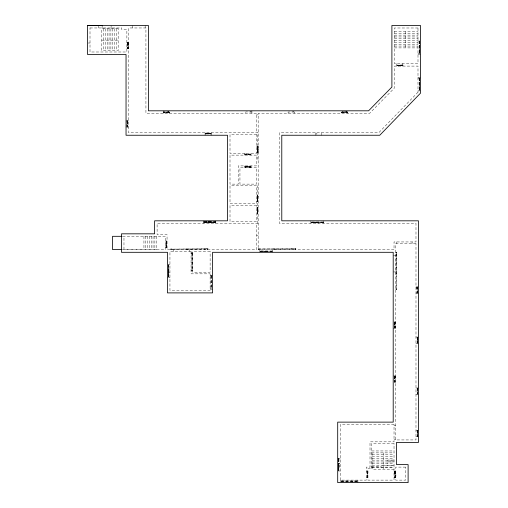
<?xml version="1.0" encoding="UTF-8"?>
<svg xmlns="http://www.w3.org/2000/svg" width="508" height="508" viewBox="0 0 508 508"><rect width="100%" height="100%" fill="white"/><g stroke="black" fill="none" stroke-linecap="round" stroke-linejoin="round"><path stroke-width="0.38" stroke-dasharray="2.54 1.91" d="M257.524 151.924L257.74 146.863M257.753 201.733L257.753 195.523L256.515 195.516M257.981 152.508L258.07 146.298L258.07 152.508L257.981 152.089M165.843 245.599L166.097 246.399M165.945 245.599L165.938 246.266L166.516 246.291L166.541 245.605M166.637 241.56L166.11 241.656L166.148 247.244L166.148 241.033L166.211 241.598L166.726 241.033L166.637 247.244L166.637 246.825M166.637 245.605L166.37 246.399M168.319 272.631L168.319 271.964L168.904 271.951M168.707 276.593L168.745 271.494L168.707 276.593L168.224 276.638M168.91 272.637L168.916 272.059M169.012 272.637L168.986 271.875L168.294 271.837M257.283 151.53L257.194 150.863L257.219 151.625L257.874 151.67L257.988 150.87L257.886 151.536L257.302 151.549M257.524 152L257.461 146.844L257.702 151.936M258.07 152.508L257.626 151.924L257.588 152.508L257.588 146.298L257.588 146.723M257.365 196.494L257.359 197.161L257.531 196.367M257.365 208.28L257.251 208.915L257.302 208.185L257.956 208.153L258.058 208.953L257.797 208.267M257.689 212.96L257.264 212.884L257.175 213.519L257.175 207.302L257.505 212.954L257.658 207.302L257.658 213.519L257.658 213.093M257.556 208.521L257.512 212.3M257.239 207.835L257.791 207.81L257.562 212.903M257.696 196.018C257.658 197.434 258.464 200.895 257.175 201.733L257.175 195.523L257.505 201.168L257.727 196.107M258.07 196.615L258.058 197.167L257.804 196.367M338.455 466.401L338.557 465.741M338.893 465.265C339.255 465.722 338.823 471.176 338.887 470.414M339.147 465.861L339.154 466.408L338.995 465.607M367.278 472.008L367.17 472.643L367.214 471.913L367.875 471.881L367.97 472.681L367.881 472.015M367.424 476.637L367.513 471.532M367.563 471.634L367.151 471.564M394.627 377.044L394.525 377.622L394.792 376.828M395.053 376.491C394.545 387.286 395.453 379.089 394.5 376.511M395.218 377.628L395.224 376.961L394.646 376.936M395.319 377.628L395.065 376.828M395.034 472.421L394.926 473.081L395.002 472.294L395.694 472.332L395.726 473.094L395.738 472.542M395.173 477.044C393.738 463.982 397.65 478.269 394.932 477.018M416.928 288.576C416.3 287.407 418.427 287.534 417.627 288.582M417.03 288.576L417.03 287.909L417.614 287.896M417.176 292.538L417.176 287.496M417.265 287.426L416.903 287.464M417.722 288.582L417.728 288.004M417.741 342.671L417.779 337.642L417.741 342.716M417.76 342.03L417.773 338.252M417.595 388.982L417.595 389.642L417.614 388.963M417.5 393.579L417.779 388.582M205.708 133.693L210.864 133.636L205.784 133.699M206.045 134.048L206.089 133.394L206.82 133.477M208.642 222.453L208.648 221.888M208.756 222.307L207.956 222.561L208.623 222.472M208.756 222.034L207.963 221.767L208.629 221.869M209.017 222.231L203.937 222.294L209.099 222.237M250.4 154.426L245.364 154.426M265.309 251.409L264.516 251.143M311.575 222.675L316.668 222.675L311.575 222.701M316.186 134.042L316.986 133.788M316.3 134.042L316.986 133.883M315.557 222.834C316.427 223.768 316.808 221.507 315.531 222.148M316.211 222.834L316.217 222.269L315.531 222.25M251.168 111.849L250.406 111.931L250.927 111.811M293.573 111.811L292.773 111.925M128.073 43.136L128.092 48.285L128.067 43.199M168.719 265.392L168.466 270.421M347.161 112.503L347.18 111.951L342.062 111.982M322.84 222.675L317.684 222.675L322.828 222.701M402.609 65.634L397.51 65.672L402.654 65.691M128.048 43.815L128.092 47.606M166.357 246.005L166.389 242.303M166.199 246.748L166.243 247.244L166.243 241.033L166.243 241.459M169.031 112.039L169.107 112.56M250.514 166.662L250.45 167.094M210.096 222.104L210.166 221.774M397.586 65.507L397.529 65.119M317.76 222.517L317.703 222.123M398.209 65.437L401.999 65.392M346.481 111.963L342.69 111.982M210.788 222.288L214.605 222.263M206.388 133.883L210.141 133.909M249.739 154.419L246.037 154.394M204.629 222.034L208.42 222.047M245.358 166.548L250.507 166.637M127.679 47.181C127.114 49.212 129.305 46.533 128.27 47.809M127.686 47.835L128.251 47.828M127 126.422L127.025 121.323M126.968 121.749L127.457 121.691L127.495 122.453M127.229 121.774L127.394 122.453M168.485 270.034L168.319 269.348M168.758 270.142L169.012 269.342M394.532 322.409L395.072 322.332L395.053 327.476M395.218 326.339C395.726 327.438 393.783 327.285 394.633 326.371M395.065 327.139L395.319 326.339M394.5 327.457L394.951 327.419L394.773 322.383M417.779 435.559L417.493 434.848L417.779 435.604M338.461 459.188L338.982 459.175M338.455 463.15L338.557 463.785M338.576 463.81L339.141 463.804L339.261 463.144L338.995 463.918M338.703 459.162L338.925 464.179M338.982 464.255L338.461 464.198M397.986 65.843L398.621 65.945L397.891 65.907L397.847 65.253L398.64 65.138L397.98 65.246L397.961 65.824M167.913 111.785L168.548 111.773M168.954 112.192L163.862 111.951L169.037 112.058M168.554 112.37L167.919 112.484M167.888 112.478L168.65 112.439L168.681 111.779M292.773 111.823L293.44 111.817M346.069 111.785L346.729 111.938M347.193 112.135L342.1 111.951M346.71 112.37L346.05 112.376L346.843 112.211M250.031 166.402L249.364 166.306L250.165 166.408L250.133 167.062L249.371 167.1L250.038 166.999L250.05 166.414M245.358 166.599L250.425 166.637M215.195 222.294L210.191 222.231M215.208 222.256L210.109 222.237M318.814 222.148C317.722 221.532 317.703 223.609 318.821 222.949M318.814 222.25L318.148 222.256L318.135 222.834M318.154 222.853L318.821 222.847M267.792 251.143L267.056 251.428M267.132 251.25L267.792 251.244M266.732 251.428L271.755 251.39L266.719 251.39M90.005 27.965L121.799 27.965L121.799 29.635L126.867 29.635L126.867 51.994L90.005 51.994L90.005 27.883M394.386 31.49L417.995 31.49M394.386 33.312L417.995 33.312M394.386 35.135L417.995 35.135M394.386 36.957L417.995 36.957M394.386 38.779L417.995 38.779M101.771 40.145L118.174 40.145M394.386 40.602L417.995 40.602M417.995 41.034L419.856 41.034M419.24 41.446L419.652 41.446M394.386 42.424L417.995 42.424M126.867 42.577L128.734 42.577M127.483 43.002L128.06 43.002M88.144 43.015L90.005 43.015M127.572 43.142L127.997 43.136M394.386 44.247L417.995 44.247M419.24 45.276L419.652 45.276M419.24 45.485L419.652 45.485M394.386 46.069L417.995 46.069M394.386 47.892L417.995 47.892M127.546 48.26L128.003 48.292M127.483 48.368L128.06 48.368M126.867 48.793L128.734 48.793M419.24 49.32L419.652 49.32M419.24 49.524L419.652 49.524M419.24 53.359L419.652 53.359M417.995 53.772L419.856 53.772M417.995 54.477L420.478 54.477M397.567 65.386L402.654 65.386M417.995 77.546L420.478 77.546M417.995 78.13L420.478 78.13M419.24 78.543L419.652 78.543M419.24 82.372L419.652 82.372M419.24 82.582L419.652 82.582M419.24 86.417L419.652 86.417M419.24 86.62L419.652 86.62M419.24 90.456L419.652 90.456M417.995 90.868L420.478 90.868M341.478 112.078L347.688 112.078M163.881 112.23L168.967 112.23M342.043 112.23L347.123 112.23M341.478 112.471L347.688 112.471M341.478 112.56L347.688 112.56M256.515 114.865L258.172 114.865M126.041 120.815L128.524 120.815M127.006 121.241L127.578 121.241M127.064 121.38L127.521 121.342M127.064 126.46L127.521 126.498M127.006 126.606L127.578 126.606M126.041 127.025L128.524 127.025M258.172 132.759L128.524 132.759L128.734 27.965L145.923 27.965L145.923 113.297L256.515 113.297L256.515 132.759M205.696 133.826L210.852 133.915M256.515 146.291L257.759 146.291M257.499 146.723L258.07 146.723M257.562 151.943L257.499 152.508L257.499 146.298L257.562 146.863L257.981 146.863L258.07 146.298M257.499 152.089L258.07 152.089M256.515 152.502L257.759 152.502M258.172 159.201L257.759 159.201L257.759 132.759M251.016 166.611L244.799 166.611L251.016 166.7M245.364 166.853L250.45 166.853M251.016 167.094L244.799 167.094L251.016 167.189M258.172 185.782L257.759 185.782L257.759 223.31M257.175 195.942L257.753 195.942M257.239 196.05L257.689 196.088M257.239 201.206L257.689 201.174M257.175 201.308L257.753 201.308M256.515 201.727L257.759 201.727M256.515 207.296L257.759 207.296L257.753 213.519L256.515 213.512M257.175 207.728L257.753 207.728M257.175 213.093L257.753 213.093M209.036 222.015L204.026 221.774M210.166 222.015L215.252 222.015M323.386 222.066L310.959 222.066L323.386 222.155M311.525 222.396L316.573 222.574M317.671 222.485L322.821 222.396M323.386 222.548L310.959 222.637L323.386 222.637M258.172 223.31L157.105 223.31L157.105 234.658L167.049 234.658L167.049 249.815L256.515 249.815L256.515 223.31M256.515 235.731L258.172 235.731M122.739 236.315L165.392 236.315L165.392 249.815L123.971 249.815L123.971 236.315M165.392 241.046L167.049 241.046M166.148 241.459L166.726 241.459M166.148 246.825L166.726 246.825M165.392 247.263L167.049 247.263M258.172 248.837L295.954 248.837L258.172 249.155M122.739 249.568L156.693 249.568M272.364 251.06L259.937 251.06L272.364 251.149M260.502 251.39L265.589 251.39M395.688 252.425L396.691 252.425L396.691 252.838L395.688 252.844M191.071 252.717L192.729 252.717M191.071 253.346L192.729 253.346M396.583 254.184L396.056 254.184L396.056 274.803L396.583 274.803M396.265 255.448L396.265 255.975M396.583 255.448L396.583 255.975M393.205 255.829L395.688 255.829M168.084 264.776L169.945 264.776M168.224 265.201L168.707 265.201M168.224 265.341L168.745 265.392M191.071 270.307L192.729 270.307M168.224 270.421L168.643 270.421L168.466 265.386M168.224 270.567L168.707 270.567M191.071 270.942L192.729 270.942M168.224 271.412L168.707 271.412M168.224 271.551L168.643 271.551M393.205 271.951L395.688 271.951M396.265 273.063L396.265 273.59M396.583 273.063L396.583 273.59M210.128 275.272L212.611 275.304M210.128 275.901L211.779 275.901M168.224 276.777L168.707 276.777M167.462 277.203L169.945 277.203M415.982 286.931L418.471 286.931M416.846 287.357L417.417 287.357M210.128 288.684L211.779 288.684M395.688 288.855L396.691 288.855L396.691 289.274L395.688 289.281M210.128 289.312L212.611 289.312M416.903 292.614L417.36 292.589M416.846 292.722L417.417 292.722M415.982 293.148L418.471 293.148M394.449 322.04L395.688 322.04M394.437 322.193L395.014 322.193M394.5 322.301L394.951 322.339M394.437 327.558L395.014 327.558M393.205 328.251L395.688 328.251M415.982 337.071L418.471 337.071M417.411 337.49L417.894 337.49M417.468 337.598L417.925 337.636M417.925 342.716L417.468 342.754M417.411 342.856L417.894 342.856M415.982 343.281L418.471 343.281M393.205 375.983L395.688 375.983M394.437 376.403L395.014 376.403M394.5 381.667L394.951 381.629M394.437 381.768L395.014 381.768M395.688 382.194L394.437 382.194L394.437 375.983M415.982 388.004L418.471 388.004M417.411 388.43L417.894 388.43M417.468 388.537L417.925 388.569M417.468 393.687L417.925 393.656M417.411 393.795L417.894 393.795M415.982 394.221L418.471 394.221M394.03 425.507L395.688 425.507M415.982 430.34L418.471 430.34M417.411 430.701L417.894 430.701M417.468 430.803L417.925 430.841M417.468 435.959L417.925 435.921M417.411 436.067L417.894 436.067M415.982 436.556L418.471 436.556M394.03 439.306L395.688 439.306M371.665 450.952L394.03 450.952M371.665 452.863L394.03 452.863M372.078 454.685L394.03 454.685M372.078 456.508L394.03 456.508M372.078 458.33L394.03 458.33M337.699 458.553L340.189 458.553M338.461 458.972L338.944 458.972M338.461 459.118L338.887 459.105M394.03 460.07L387.902 460.07L387.902 463.715M372.078 460.153L394.03 460.153M387.902 461.893L394.03 461.893M372.078 461.975L394.03 461.975M372.078 463.798L394.03 463.798M338.461 464.337L338.944 464.337M338.461 465.188L338.944 465.188M338.461 465.328L338.887 465.328M394.03 465.538L381.775 465.538L381.775 467.106M372.078 465.62L394.03 465.62M371.665 466.28L380.943 466.28M371.665 467.131L394.03 467.131M372.078 467.443L394.03 467.443M394.03 469.265L372.078 469.265L372.078 452.863M338.461 470.554L338.944 470.554M338.322 470.98L340.189 470.98M366.281 471.037L367.938 471.037M367.094 471.456L367.665 471.456M394.03 471.443L395.688 471.443M394.843 471.869L395.421 471.869M394.906 471.97L395.357 472.008M394.932 472.078L395.173 477.095M367.182 476.612L367.608 476.688M367.094 476.822L367.665 476.822M394.906 477.126L395.357 477.095M394.843 477.234L395.421 477.234M366.281 477.247L367.938 477.247M394.03 477.66L395.688 477.66M340.9 480.854L357.911 480.854M340.9 481.724L357.911 481.724M341.312 481.933L357.499 481.933M206.184 133.458L206.851 133.471M205.765 134.156L205.797 133.775M246.45 153.88C245.358 153.245 245.313 155.321 246.437 154.673M246.444 153.981L245.783 153.975L245.758 154.553L246.437 154.572M315.525 222.847L316.192 222.853M209.106 222.206L209.074 221.742M264.516 251.244L265.176 251.25M265.576 251.428L260.579 251.149M257.378 196.475L257.943 196.482M417.76 337.915L417.493 338.709L417.779 337.998M338.925 465.347L338.703 470.364L338.703 465.328M338.576 465.722L339.141 465.728M367.297 471.989L367.862 471.995M395.046 472.402L395.611 472.408M168.294 270.135L168.904 270.027L168.91 269.342M168.58 270.402L168.707 265.386M127 125.755L127 124.282M210.445 222.034L211.245 221.767L210.579 221.869L210.566 222.453L211.22 222.574L210.452 222.307M168.567 111.792L168.573 112.357M394.627 326.346L394.627 326.923M338.944 459.156L338.88 464.166M127.667 47.149L127.673 47.816M419.652 41.034L419.652 53.772M419.652 78.13L419.652 90.868M419.506 41.446L419.506 53.359M419.506 78.543L419.506 90.456M419.386 41.446L419.386 53.359M419.386 78.543L419.386 90.456M419.24 41.034L419.24 53.772M419.24 78.13L419.24 90.868M417.741 388.569L417.741 393.656M417.5 337.071L417.5 343.281M417.5 388.004L417.5 394.221M417.5 430.276L417.5 436.486L417.411 430.276M417.417 286.931L417.417 293.148M417.411 337.071L417.411 343.281M417.411 388.004L417.411 394.221M417.328 286.931L417.328 293.148M416.846 286.931L416.935 293.148M412.071 241.948L412.071 243.605M405.702 31.49L405.702 47.892M402.793 65.056L402.793 65.634M402.558 63.614L402.558 66.097M397.427 65.056L397.427 65.634M396.748 241.948L396.748 243.605M396.342 63.614L396.342 66.097M395.421 471.443L395.421 477.66M395.326 471.443L395.326 477.66M395.014 375.983L395.014 382.194M394.932 471.443L394.932 477.66M394.919 375.983L394.919 382.194M394.843 471.443L394.843 477.66M394.773 322.339L394.773 327.419M394.773 376.549L394.773 381.629M394.532 375.983L394.532 382.194M383.508 452.863L383.508 469.265M367.665 471.037L367.665 477.247M367.576 471.037L367.576 477.247M367.182 471.037L367.182 477.247M367.094 471.037L367.094 477.247M357.911 480.117L357.911 482.6M357.499 481.724L357.499 482.143M357.295 480.854L357.295 481.273L341.522 481.273L341.522 480.854M352.793 481.724L352.793 482.143M352.381 481.724L352.381 482.143M347.688 113.297L347.688 111.989L341.478 111.989L341.478 113.297M347.262 111.989L347.262 112.56M346.431 481.724L346.431 482.143M346.018 481.724L346.018 482.143M342.03 112.046L342.005 112.503M341.897 111.989L341.897 112.56M341.312 481.724L341.312 482.143M340.9 480.117L340.9 482.143M338.855 458.553L338.855 470.98M338.703 459.118L338.703 464.198M338.461 458.553L338.461 470.98M323.291 220.821L323.291 223.31M322.961 222.066L322.961 222.637M322.859 222.123L322.821 222.58M321.475 132.759L321.475 135.249M317.595 222.066L317.595 222.637M316.751 222.066L316.751 222.637M316.643 222.123L316.611 222.58M315.265 132.759L315.265 135.249M311.493 222.123L311.525 222.58M311.385 222.066L311.385 222.637M310.864 220.821L310.864 223.31M294.411 112.008L288.201 112.008M294.316 112.052L294.316 113.297M293.776 248.837L293.776 249.364L273.152 249.364L273.152 248.837M292.506 248.837L291.979 248.837M292.506 249.155L291.979 249.155M288.106 112.052L288.106 113.297M274.892 248.837L274.364 248.837M274.892 249.155L274.364 249.155M272.269 249.815L272.269 252.305M271.945 251.06L271.945 251.543M271.837 251.117L271.799 251.574M266.681 251.117L266.719 251.574M266.579 251.06L266.579 251.543M265.728 251.06L265.728 251.543M265.627 251.117L265.589 251.574M260.471 251.117L260.502 251.574M260.363 251.06L260.363 251.543M259.842 249.815L259.842 252.305M257.981 146.298L257.981 146.723M257.6 196.088L257.658 195.523L257.658 201.733L257.658 201.308M257.264 195.942L257.264 195.523L257.264 201.733L257.264 201.308M257.264 207.728L257.264 207.302L257.264 213.519L257.264 213.093M252.019 112.008L245.802 111.919L245.707 113.297M251.917 110.808L251.917 113.297M251.016 154.762L244.799 154.667M251.085 165.9L251.085 167.557M250.908 153.473L250.908 155.131M250.59 154.184L250.59 154.762M250.59 166.611L250.59 167.189M250.45 154.248L250.374 154.667M245.364 154.248L245.326 154.699M245.364 166.675L245.326 167.126M245.224 154.184L245.224 154.762M245.224 166.611L245.224 167.189M244.875 165.9L244.875 167.557M244.691 153.473L244.691 155.131M215.722 220.821L215.722 223.31M215.392 221.685L215.392 222.256M215.284 221.742L215.252 222.199M211.372 275.901L211.372 288.684M211.284 132.759L211.284 135.249M211.163 275.901L211.163 288.684M210.991 133.674L210.991 134.156M210.953 275.901L210.953 288.684M210.852 133.731L210.852 134.156M210.026 221.685L210.026 222.256M209.182 221.685L209.182 222.256M206.038 248.837L206.038 249.364L185.42 249.364L185.42 248.837M205.626 133.674L205.626 134.156M205.067 132.759L205.067 135.249M204.775 248.837L204.248 248.837M204.775 249.155L204.248 249.155M203.918 221.742L203.956 222.199M203.816 221.685L203.816 222.256M203.295 220.821L203.295 223.31M192.322 253.346L192.322 270.307M192.113 253.346L192.113 270.307M191.897 253.346L191.897 270.307M189.541 249.815L189.541 251.473M187.16 248.837L186.633 248.837M187.16 249.155L186.633 249.155M173.806 249.815L173.806 251.473M169.437 112.052L169.437 113.297M168.967 112.046L168.891 112.471M168.707 264.776L168.707 277.203M168.618 264.776L168.618 277.203M168.466 271.551L168.466 276.638M166.726 247.244L166.211 246.678L166.637 246.717M166.637 241.033L166.637 241.459M163.881 112.046L163.849 112.503M163.741 111.989L163.741 112.56M163.22 110.808L163.22 113.297M156.693 236.315L156.693 249.815M154.87 236.315L154.87 249.568M153.048 236.315L153.048 249.568M151.225 236.315L151.225 249.568M149.403 236.315L149.403 249.568M147.58 236.315L147.58 249.568M145.758 236.315L145.758 249.568M145.148 25.483L145.148 27.965M143.935 236.315L143.935 249.568M132.41 25.483L132.41 27.965M128.06 42.577L128.06 48.793M127.965 42.577L127.965 48.793M127.813 43.142L127.908 48.298M127.572 42.577L127.572 48.793M127.578 120.815L127.578 127.025M127.483 42.577L127.483 48.793M127.489 120.815L127.489 127.025M127.248 121.38L127.248 126.46M127.095 120.815L127.095 127.025M127.006 120.815L127.006 127.025M116.351 28.715L116.351 50.667M114.529 28.715L114.529 50.667M112.706 28.715L112.706 50.667M111.106 25.483L111.106 27.965M110.884 28.715L110.884 50.667M109.061 28.715L109.061 50.667M107.239 28.715L107.239 50.667M105.416 28.715L105.416 50.667M103.594 28.715L103.594 50.667M102.14 25.4L102.14 27.883M98.368 25.483L98.368 27.965M166.389 241.598L166.389 246.678L166.389 241.643M417.995 92.196L378.708 132.759L279.298 132.759L279.298 223.31L415.982 223.31L415.982 241.948L394.03 241.948L394.03 249.815L258.172 249.815L258.172 113.297L369.627 113.297L394.386 88.055L394.386 66.097L417.995 66.097L417.995 92.196M417.995 27.991L394.386 27.991L394.386 63.614L417.995 63.614L417.995 27.991M118.174 28.715L101.771 28.715L101.771 50.667L118.174 50.667L118.174 28.715M403.212 65.056L397.002 65.145L403.212 65.056M403.212 65.538L397.002 65.634L403.212 65.538M169.532 111.989L163.316 112.078L169.532 111.989M169.532 112.471L163.316 112.56L169.532 112.471M211.417 133.674L205.2 133.763L211.417 133.674M256.515 134.417L230.01 134.417L230.01 153.473L256.515 153.473L256.515 134.417M251.016 154.184L244.799 154.273L251.016 154.184M256.515 155.131L230.01 155.131L230.01 184.125L238.29 184.125L238.29 165.9L256.515 165.9L256.515 155.131M256.515 167.557L239.947 167.557L239.947 184.125L256.515 184.125L256.515 167.557M256.515 185.782L230.01 185.782L230.01 203.714L256.515 203.714L256.515 185.782M256.515 205.372L230.01 205.372L230.01 221.653L256.515 221.653L256.515 205.372M215.817 221.685L203.391 221.774L215.817 221.685M215.817 222.167L203.391 222.256L215.817 222.167M415.982 243.605L395.688 243.605L395.688 439.934L415.982 439.934L415.982 243.605M171.361 248.736L170.955 248.736L170.942 249.733L171.361 249.733L171.367 248.736M207.791 248.736L207.385 248.736L207.378 249.733L207.791 249.733L207.797 248.736M259.093 248.736L258.686 248.736L258.68 249.733L259.093 249.733L259.099 248.736M295.523 248.736L295.116 248.736L295.11 249.733L295.523 249.733L295.529 248.736M208.216 248.837L170.44 249.155L208.216 248.837M191.071 251.473L169.945 251.473L169.945 290.411L210.128 290.411L210.128 273.837L191.071 273.837L191.071 251.473M210.128 251.473L192.729 251.473L192.729 272.186L210.128 272.186L210.128 251.473M396.583 252.006L396.265 289.782L396.583 252.006M394.532 321.774L394.437 327.984L394.532 321.774M395.014 321.774L394.919 327.984L395.014 321.774M394.03 424.612L340.189 424.612L340.189 480.117L366.281 480.117L366.281 467.106L370.008 467.106L370.008 441.839L394.03 441.839L394.03 424.612M394.03 443.497L371.665 443.497L371.665 468.763L367.938 468.763L367.938 480.117L394.03 480.117L394.03 443.497M405.632 467.106L395.688 467.106L395.688 480.117L405.632 480.117L405.632 467.106M417.779 435.908L417.741 430.886L417.741 435.921"/><path stroke-width="0.76" d="M102.14 25.4L87.522 25.4L87.522 54.477L126.041 54.477L126.041 135.249L227.52 135.249L227.52 220.821L154.623 220.821L154.623 233.826L121.482 233.826L121.482 252.305L167.462 252.305L167.462 292.894L212.611 292.894L212.611 252.305L393.205 252.305L393.205 422.129L337.699 422.129L337.699 482.6L408.115 482.6L408.115 464.623L396.519 464.623L396.519 442.424L418.471 442.424L418.471 220.821L281.781 220.821L281.781 135.249L379.762 135.249L420.478 93.199L420.478 25.483L391.897 25.483L391.897 87.039L368.586 110.808L148.406 110.808L148.406 25.483L87.522 25.483M121.958 236.315L112.541 236.315L112.541 249.568L121.958 249.568"/></g></svg>
